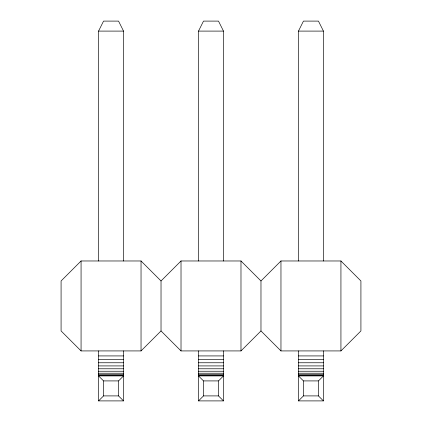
<?xml version="1.0" encoding="UTF-8"?>
<svg xmlns="http://www.w3.org/2000/svg" width="422" height="422" viewBox="0 0 422 422"><rect width="100%" height="100%" fill="white"/><g stroke="black" fill="none" stroke-linecap="round" stroke-linejoin="round"><path stroke-width="0.63" d="M98.558 260.975L98.558 31.096L103.559 21.1L118.55 21.1L123.546 31.096L123.546 260.975M198.509 260.975L198.509 31.096L203.504 21.1L218.496 21.1L223.491 31.096L223.491 260.975M298.454 260.975L298.454 31.096L303.45 21.1L318.441 21.1L323.442 31.096L323.442 260.975M161.025 280.962L141.038 260.975L81.066 260.975L61.079 280.962L61.079 330.938L81.066 350.925L141.038 350.925L161.025 330.938L161.025 280.962L181.017 260.975L240.983 260.975L260.975 280.962L260.975 330.938L280.962 350.925L340.934 350.925L360.921 330.938L360.921 280.962L340.934 260.975L280.962 260.975L260.975 280.962M98.558 400.9L103.559 395.905L118.55 395.905L123.546 400.9L98.558 400.9L98.558 350.925M118.55 380.913L123.546 375.912L98.558 375.912L103.559 380.913L118.55 380.913L118.55 395.905M161.025 330.938L181.017 350.925L240.983 350.925L260.975 330.938M198.509 400.9L203.504 395.905L218.496 395.905L223.491 400.9L198.509 400.9L198.509 350.925M218.496 380.913L223.491 375.912L198.509 375.912L203.504 380.913L218.496 380.913L218.496 395.905M298.454 400.9L303.45 395.905L318.441 395.905L323.442 400.9L298.454 400.9L298.454 350.925M318.441 380.913L323.442 375.912L298.454 375.912L303.45 380.913L318.441 380.913L318.441 395.905M98.558 31.096L123.546 31.096M198.509 31.096L223.491 31.096M298.454 31.096L323.442 31.096M98.558 355.925L123.546 355.925M198.509 355.925L223.491 355.925M298.454 355.925L323.442 355.925M98.558 359.396L123.546 359.396M198.509 359.396L223.491 359.396M298.454 359.396L323.442 359.396M98.558 362.762L123.546 362.762M198.509 362.762L223.491 362.762M298.454 362.762L323.442 362.762M98.558 365.916L123.546 365.916M198.509 365.916L223.491 365.916M298.454 365.916L323.442 365.916M98.558 368.775L123.546 368.775M198.509 368.775L223.491 368.775M298.454 368.775L323.442 368.775M98.558 371.239L123.546 371.239M198.509 371.239L223.491 371.239M298.454 371.239L323.442 371.239M98.558 373.233L123.546 373.233M198.509 373.233L223.491 373.233M298.454 373.233L323.442 373.233M98.558 374.71L123.546 374.71M198.509 374.71L223.491 374.71M298.454 374.71L323.442 374.71M98.558 375.612L123.546 375.612M198.509 375.612L223.491 375.612M298.454 375.612L323.442 375.612M340.934 260.975L340.934 350.925M323.442 350.925L323.442 400.9M303.45 380.913L303.45 395.905M280.962 260.975L280.962 350.925M240.983 260.975L240.983 350.925M223.491 350.925L223.491 400.9M203.504 380.913L203.504 395.905M181.017 260.975L181.017 350.925M141.038 260.975L141.038 350.925M123.546 350.925L123.546 400.9M103.559 380.913L103.559 395.905M81.066 260.975L81.066 350.925"/></g></svg>
